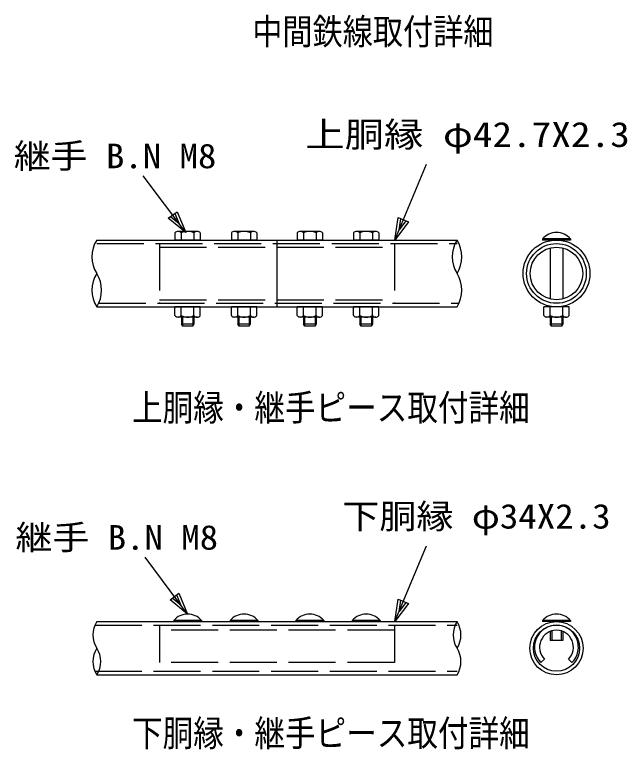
# Model space of a CAD drawing. Units: millimetres, scale not verified. Extents: x -2950 to 2950, y -2100 to 2100.
# Drawn here: x 1004 to 1786, y -427 to 510 of the extents above; entities that cross this region are included whole.
import ezdxf
from ezdxf.enums import TextEntityAlignment as Align

# ---------------------------------------------------------------- set-up
doc = ezdxf.new("R2010")
doc.units = ezdxf.units.MM
doc.header["$LTSCALE"] = 10
doc.linetypes.add('DASHED', pattern=[7.5, 6, -1.5])
for name, color, linetype, lineweight in [('0-1_1', 7, 'Continuous', 25), ('0-2_0', 7, 'Continuous', 25), ('0-4_EXTCNT-L', 2, 'Continuous', 25)]:
    doc.layers.add(name, color=color, linetype=linetype, lineweight=lineweight)
doc.styles.add('ＭＳ ゴシック', font='')
doc.styles.get('ＭＳ ゴシック').set_extended_font_data('MS Gothic')

# ---------------------------------------------------------------- blocks, each defined once
blk = doc.blocks.new('C72')
at = {"layer": '0-1_1', "color": 4}
blk.add_line((22168.3, 18875.2), (21625.2, 19599.4), dxfattribs=at)
blk.add_lwpolyline([(22056.3, 19141.2), (22168.3, 18875.2), (21944.3, 19057.2)], close=True, dxfattribs=at)
blk.add_lwpolyline([(22028.3, 19120.2), (22084.3, 18987.2), (21972.3, 19078.2)], dxfattribs=at)
blk = doc.blocks.new('C70')
at = {"layer": '0-1_1', "color": 4}
blk.add_line((15444.5, 18695.2), (15845.4, 19661.7), dxfattribs=at)
blk.add_lwpolyline([(15616.5, 18927), (15444.5, 18695.2), (15487.1, 18980.6)], close=True, dxfattribs=at)
blk.add_lwpolyline([(15584.1, 18940.4), (15498.2, 18824.5), (15519.5, 18967.2)], dxfattribs=at)
blk = doc.blocks.new('C296')
at = {"layer": '0-1_1', "color": 4}
blk.add_line((22168.3, 18875.2), (21625.2, 19599.4), dxfattribs=at)
blk.add_lwpolyline([(22056.3, 19141.2), (22168.3, 18875.2), (21944.3, 19057.2)], close=True, dxfattribs=at)
blk.add_lwpolyline([(22028.3, 19120.2), (22084.3, 18987.2), (21972.3, 19078.2)], dxfattribs=at)
blk = doc.blocks.new('C295')
at = {"layer": '0-1_1', "color": 4}
blk.add_line((15444.5, 18695.2), (15845.4, 19661.7), dxfattribs=at)
blk.add_lwpolyline([(15616.5, 18927), (15444.5, 18695.2), (15487.1, 18980.6)], close=True, dxfattribs=at)
blk.add_lwpolyline([(15584.1, 18940.4), (15498.2, 18824.5), (15519.5, 18967.2)], dxfattribs=at)

msp = doc.modelspace()

# ---------------------------------------------------------------- linework, layer by layer
at = {"layer": '0-2_0'}
for p, q in [((1208.86, 231.88), (1208.86, 222.88)), ((1237.53, 233.88), (1212.84, 233.88)), ((1216.96, 231.88), (1216.96, 222.88)), ((1233.16, 231.88), (1233.16, 222.88)), ((1241.26, 231.88), (1241.26, 222.88)), ((1280.86, 231.88), (1280.86, 222.88)), ((1309.53, 233.88), (1284.84, 233.88)), ((1288.96, 231.88), (1288.96, 222.88)), ((1305.16, 231.88), (1305.16, 222.88)), ((1313.26, 231.88), (1313.26, 222.88)), ((1364.86, 231.88), (1364.86, 222.88)), ((1393.53, 233.88), (1368.84, 233.88)), ((1372.96, 231.88), (1372.96, 222.88)), ((1389.16, 231.88), (1389.16, 222.88)), ((1397.26, 231.88), (1397.26, 222.88)), ((1436.86, 231.88), (1436.86, 222.88)), ((1465.53, 233.88), (1440.84, 233.88)), ((1444.96, 231.88), (1444.96, 222.88)), ((1461.16, 231.88), (1461.16, 222.88)), ((1469.26, 231.88), (1469.26, 222.88)), ((1109.06, 222.88), (1569.06, 222.88)), ((1241.26, 222.88), (1208.86, 222.88)), ((1313.26, 222.88), (1280.86, 222.88)), ((1397.26, 222.88), (1364.86, 222.88)), ((1469.26, 222.88), (1436.86, 222.88)), ((1678.26, 224.27), (1678.26, 222.88)), ((1713.86, 224.27), (1678.26, 224.27)), ((1713.86, 222.88), (1678.26, 222.88)), ((1688.06, 222.88), (1688.06, 222.12)), ((1704.06, 222.88), (1704.06, 222.12)), ((1713.86, 224.27), (1713.86, 222.88)), ((1688.06, 212.71), (1688.06, 147.65)), ((1704.06, 212.71), (1704.06, 147.65)), ((1109.06, 137.48), (1569.06, 137.48)), ((1241.26, 137.48), (1208.86, 137.48)), ((1208.86, 126.48), (1208.86, 137.48)), ((1216.96, 126.48), (1216.96, 137.48)), ((1233.16, 126.48), (1233.16, 137.48)), ((1241.26, 126.48), (1241.26, 137.48)), ((1280.86, 126.48), (1280.86, 137.48)), ((1313.26, 137.48), (1280.86, 137.48)), ((1288.96, 126.48), (1288.96, 137.48)), ((1305.16, 126.48), (1305.16, 137.48)), ((1313.26, 126.48), (1313.26, 137.48)), ((1364.86, 126.48), (1364.86, 137.48)), ((1397.26, 137.48), (1364.86, 137.48)), ((1372.96, 126.48), (1372.96, 137.48)), ((1389.16, 126.48), (1389.16, 137.48)), ((1397.26, 126.48), (1397.26, 137.48)), ((1469.26, 137.48), (1436.86, 137.48)), ((1436.86, 126.48), (1436.86, 137.48)), ((1444.96, 126.48), (1444.96, 137.48)), ((1461.16, 126.48), (1461.16, 137.48)), ((1469.26, 126.48), (1469.26, 137.48)), ((1679.86, 126.48), (1679.86, 137.48)), ((1712.26, 137.48), (1679.86, 137.48)), ((1687.96, 126.48), (1687.96, 137.48)), ((1688.06, 138.24), (1688.06, 137.48)), ((1704.06, 138.24), (1704.06, 137.48)), ((1704.16, 126.48), (1704.16, 137.48)), ((1712.26, 126.48), (1712.26, 137.48)), ((1237.53, 124.48), (1212.84, 124.48)), ((1217.06, 124.48), (1217.06, 115.28)), ((1218.41, 124.48), (1218.41, 112.88)), ((1231.71, 124.48), (1231.71, 112.88)), ((1233.06, 124.48), (1233.06, 115.28)), ((1309.53, 124.48), (1284.84, 124.48)), ((1289.06, 124.48), (1289.06, 115.28)), ((1290.41, 124.48), (1290.41, 112.88)), ((1303.71, 124.48), (1303.71, 112.88)), ((1305.06, 124.48), (1305.06, 115.28)), ((1393.53, 124.48), (1368.84, 124.48)), ((1373.06, 124.48), (1373.06, 115.28)), ((1374.41, 124.48), (1374.41, 112.88)), ((1387.71, 124.48), (1387.71, 112.88)), ((1389.06, 124.48), (1389.06, 115.28)), ((1465.53, 124.48), (1440.84, 124.48)), ((1445.06, 124.48), (1445.06, 115.28)), ((1446.41, 124.48), (1446.41, 112.88)), ((1459.71, 124.48), (1459.71, 112.88)), ((1461.06, 124.48), (1461.06, 115.28)), ((1708.53, 124.48), (1683.84, 124.48)), ((1688.06, 124.48), (1688.06, 115.28)), ((1689.41, 124.48), (1689.41, 112.88)), ((1702.71, 124.48), (1702.71, 112.88)), ((1704.06, 124.48), (1704.06, 115.28)), ((1233.06, 115.28), (1217.06, 115.28)), ((1218.41, 112.88), (1217.06, 115.28)), ((1231.71, 112.88), (1218.41, 112.88)), ((1233.06, 115.28), (1231.71, 112.88)), ((1290.41, 112.88), (1289.06, 115.28)), ((1305.06, 115.28), (1289.06, 115.28)), ((1303.71, 112.88), (1290.41, 112.88)), ((1305.06, 115.28), (1303.71, 112.88)), ((1374.41, 112.88), (1373.06, 115.28)), ((1389.06, 115.28), (1373.06, 115.28)), ((1387.71, 112.88), (1374.41, 112.88)), ((1389.06, 115.28), (1387.71, 112.88)), ((1461.06, 115.28), (1445.06, 115.28)), ((1446.41, 112.88), (1445.06, 115.28)), ((1459.71, 112.88), (1446.41, 112.88)), ((1461.06, 115.28), (1459.71, 112.88)), ((1689.41, 112.88), (1688.06, 115.28)), ((1704.06, 115.28), (1688.06, 115.28)), ((1702.71, 112.88), (1689.41, 112.88)), ((1704.06, 115.28), (1702.71, 112.88)), ((1109.06, -264.16), (1569.06, -264.16)), ((1242.86, -264.16), (1207.26, -264.16)), ((1242.86, -262.77), (1242.86, -264.16)), ((1279.26, -262.77), (1279.26, -264.16)), ((1314.86, -262.77), (1279.26, -262.77)), ((1314.86, -264.16), (1279.26, -264.16)), ((1314.86, -262.77), (1314.86, -264.16)), ((1398.86, -264.16), (1363.26, -264.16)), ((1398.86, -262.77), (1398.86, -264.16)), ((1435.26, -262.77), (1435.26, -264.16)), ((1470.86, -262.77), (1435.26, -262.77)), ((1470.86, -264.16), (1435.26, -264.16)), ((1470.86, -262.77), (1470.86, -264.16)), ((1678.26, -262.77), (1678.26, -264.16)), ((1713.86, -262.77), (1678.26, -262.77)), ((1713.86, -264.16), (1678.26, -264.16)), ((1688.06, -264.16), (1688.06, -265.12)), ((1690.06, -264.16), (1690.06, -264.7)), ((1702.06, -264.16), (1702.06, -264.7)), ((1704.06, -264.16), (1704.06, -265.12)), ((1713.86, -262.77), (1713.86, -264.16)), ((1688.06, -276.7), (1688.06, -288.16)), ((1690.06, -276.01), (1690.06, -288.16)), ((1702.06, -276.01), (1702.06, -288.16)), ((1704.06, -276.7), (1704.06, -288.16)), ((1704.06, -288.16), (1688.06, -288.16)), ((1680.79, -312.04), (1676.26, -316.56)), ((1711.33, -312.04), (1715.86, -316.56)), ((1109.06, -332.16), (1569.06, -332.16))]:
    msp.add_line(p, q, dxfattribs=at)
at = {"layer": '0-2_0', "linetype": 'DASHED'}
for p, q in [((1109.06, 218.28), (1569.06, 218.28)), ((1189.06, 218.28), (1189.06, 142.08)), ((1489.06, 218.28), (1489.06, 142.08)), ((1189.06, 213.68), (1489.06, 213.68)), ((1111.51, 142.08), (1571.51, 142.08)), ((1189.06, 146.68), (1489.06, 146.68)), ((1106.6, -268.76), (1569.06, -268.76)), ((1189.06, -268.76), (1189.06, -316.56)), ((1489.06, -268.76), (1489.06, -316.56)), ((1489.06, -275.16), (1189.06, -275.16)), ((1489.06, -316.56), (1189.06, -316.56)), ((1106.6, -327.56), (1569.06, -327.56))]:
    msp.add_line(p, q, dxfattribs=at)
at = {"layer": '0-2_0'}
for points in [[(1242.86, -262.77), (1207.26, -262.77), (1207.26, -264.16)], [(1398.86, -262.77), (1363.26, -262.77), (1363.26, -264.16)]]:
    msp.add_lwpolyline(points, dxfattribs=at)
for centre, radius in [((1696.06, 180.18), 42.7), ((1696.06, 180.18), 38.1), ((1696.06, 180.18), 33.5), ((1696.06, -298.16), 34), ((1696.06, -298.16), 29.4)]:
    msp.add_circle(centre, radius, dxfattribs=at)
for centre, radius, start, end in [((1212.91, 228.78), 5.1, 37.42505, 142.57495), ((1225.06, 216.48), 17.4, 62.26063, 117.73937), ((1237.21, 228.8), 5.08, 37.21089, 142.78911), ((1284.91, 228.78), 5.1, 37.42505, 142.57495), ((1297.06, 216.48), 17.4, 62.26063, 117.73937), ((1309.21, 228.8), 5.08, 37.21089, 142.78911), ((1368.91, 228.78), 5.1, 37.42505, 142.57495), ((1381.06, 216.48), 17.4, 62.26063, 117.73937), ((1393.21, 228.8), 5.08, 37.21089, 142.78911), ((1440.91, 228.78), 5.1, 37.42505, 142.57495), ((1453.06, 216.48), 17.4, 62.26063, 117.73937), ((1465.21, 228.8), 5.08, 37.21089, 142.78911), ((1696.06, 209.08), 23.4, 40.47549, 139.52451), ((1212.91, 129.58), 5.1, 217.42505, 322.57495), ((1225.06, 141.88), 17.4, 242.26063, 297.73937), ((1237.21, 129.55), 5.08, 217.21089, 322.78911), ((1284.91, 129.58), 5.1, 217.42505, 322.57495), ((1297.06, 141.88), 17.4, 242.26063, 297.73937), ((1309.21, 129.55), 5.08, 217.21089, 322.78911), ((1368.91, 129.58), 5.1, 217.42505, 322.57495), ((1381.06, 141.88), 17.4, 242.26063, 297.73937), ((1393.21, 129.55), 5.08, 217.21089, 322.78911), ((1440.91, 129.58), 5.1, 217.42505, 322.57495), ((1453.06, 141.88), 17.4, 242.26063, 297.73937), ((1465.21, 129.55), 5.08, 217.21089, 322.78911), ((1683.91, 129.58), 5.1, 217.42505, 322.57495), ((1696.06, 141.88), 17.4, 242.26063, 297.73937), ((1708.21, 129.55), 5.08, 217.21089, 322.78911), ((1225.06, -277.96), 23.4, 40.47549, 139.52451), ((1297.06, -277.96), 23.4, 40.47549, 139.52451), ((1381.06, -277.96), 23.4, 40.47549, 139.52451), ((1453.06, -277.96), 23.4, 40.47549, 139.52451), ((1696.06, -277.96), 23.4, 40.47549, 139.52451), ((1696.06, -296.76), 28, 315, 225), ((1696.06, -296.76), 21.6, 315, 225)]:
    msp.add_arc(centre, radius, start, end, dxfattribs=at)
at = {"layer": '0-4_EXTCNT-L', "color": 4}
msp.add_line((1339.06, 222.88), (1339.06, 137.48), dxfattribs=at)
for centre, radius, start, end in [((1142.23, 201.53), 39.45, 147.23138, 212.76862), ((1602.23, 201.53), 39.45, 147.23138, 212.76862), ((1534.6, 201.53), 40.54, 328.22061, 31.77939), ((1142.23, 158.83), 39.45, 147.23138, 212.76862), ((1074.6, 158.83), 40.54, 328.22061, 31.77939), ((1534.6, 158.83), 40.54, 328.22061, 31.77939), ((1135.37, -281.16), 31.33, 147.1374, 212.8626), ((1595.37, -281.16), 31.33, 147.1374, 212.8626), ((1542.68, -281.16), 31.38, 327.19953, 32.80047), ((1135.37, -315.16), 31.33, 147.1374, 212.8626), ((1082.68, -315.16), 31.38, 327.19953, 32.80047), ((1542.68, -315.16), 31.38, 327.19953, 32.80047)]:
    msp.add_arc(centre, radius, start, end, dxfattribs=at)

# ---------------------------------------------------------------- block references
at = {"layer": '0-2_0', "xscale": 0.1, "yscale": 0.1}
for name, p in [('C295', (-54.62, -1646.64)), ('C296', (-994.08, -1655.15)), ('C70', (-54.62, -2133.68)), ('C72', (-991.87, -2142.08))]:
    msp.add_blockref(name, p, dxfattribs=at)

# ---------------------------------------------------------------- texts
at = {"layer": '0-1_1', "color": 4, "style": 'ＭＳ ゴシック'}
for s, height, width, p in [('中間鉄線取付詳細', 33.2, 0.85, (1307.63, 462.41)), ('上胴縁 φ42.7X2.3', 32.03, 1.15, (1375.32, 332)), ('継手 B.N M8', 31.41, 1.1, (1002.99, 305.09)), ('上胴縁・継手ピース取付詳細', 33.69, 0.85, (1154.07, -17.97)), ('下胴縁 φ34X2.3', 31.5, 1.1, (1422.57, -154.94)), ('継手 B.N M8', 31.41, 1.1, (1005.2, -181.83)), ('下胴縁・継手ピース取付詳細', 33.69, 0.85, (1154.07, -433.56))]:
    msp.add_text(s, height=height, dxfattribs=dict(at, width=width)).set_placement(p, align=Align.BOTTOM_LEFT)

doc.saveas('drawing.dxf')
